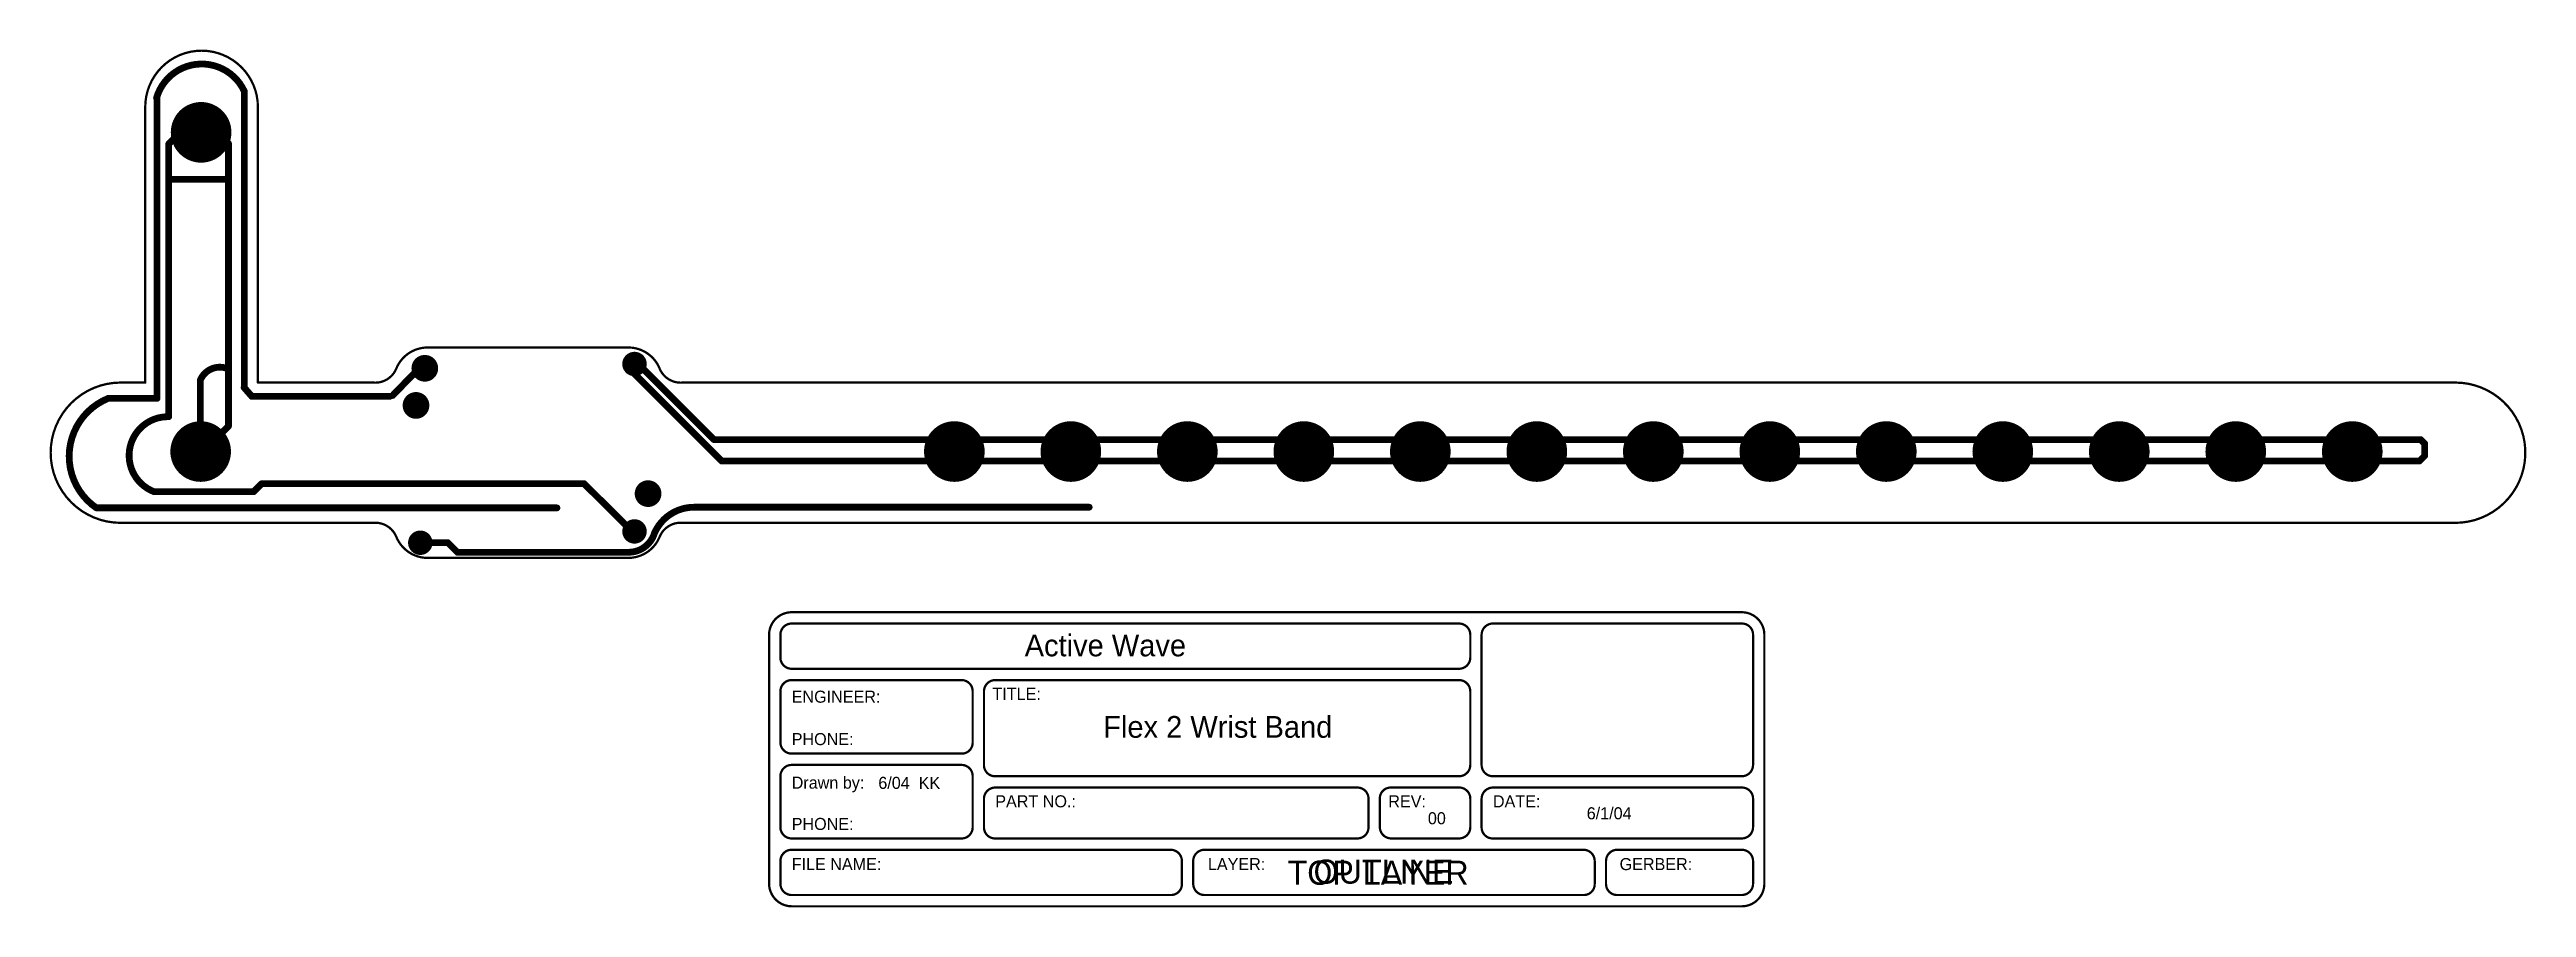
# Model space of a CAD drawing. Extents: x 2.2 to 13.1, y 2.8 to 6.6.
import ezdxf

# ---------------------------------------------------------------- set-up
doc = ezdxf.new("R2010")
doc.units = 0
for name, color, linetype in [('BOTTOMSOLDER', 6, 'CONTINUOUS'), ('MECHANICAL4', 56, 'CONTINUOUS'), ('MULTILAYER', 9, 'CONTINUOUS'), ('TOPLAYER', 1, 'CONTINUOUS'), ('TOPPASTE', 8, 'CONTINUOUS'), ('TOPSOLDER', 216, 'CONTINUOUS')]:
    doc.layers.add(name, color=color, linetype=linetype)

msp = doc.modelspace()

# ---------------------------------------------------------------- linework, layer by layer
at = {"layer": 'BOTTOMSOLDER'}
for points, const_width in [([(2.755, 6.191, 1), (2.889, 6.191, 1)], 0.134), ([(3.7425, 4.984, 1), (3.8015, 4.984, 1)], 0.059), ([(2.753, 4.78, 1), (2.887, 4.78, 1)], 0.134), ([(6.085, 4.78, 1), (6.219, 4.78, 1)], 0.134), ([(6.6, 4.78, 1), (6.734, 4.78, 1)], 0.134), ([(7.115, 4.78, 1), (7.249, 4.78, 1)], 0.134), ([(7.63, 4.78, 1), (7.764, 4.78, 1)], 0.134), ([(8.145, 4.78, 1), (8.279, 4.78, 1)], 0.134), ([(8.66, 4.78, 1), (8.794, 4.78, 1)], 0.134), ([(9.175, 4.78, 1), (9.309, 4.78, 1)], 0.134), ([(9.69, 4.78, 1), (9.824, 4.78, 1)], 0.134), ([(10.205, 4.78, 1), (10.339, 4.78, 1)], 0.134), ([(10.72, 4.78, 1), (10.854, 4.78, 1)], 0.134), ([(11.235, 4.78, 1), (11.369, 4.78, 1)], 0.134), ([(11.75, 4.78, 1), (11.884, 4.78, 1)], 0.134), ([(12.265, 4.78, 1), (12.399, 4.78, 1)], 0.134), ([(4.7685, 4.594, 1), (4.8275, 4.594, 1)], 0.059)]:
    msp.add_lwpolyline(points, format="xyb", close=True, dxfattribs=dict(at, const_width=const_width))
at = {"layer": 'MECHANICAL4', "const_width": 0.01}
for points in [[(5.33292, 3.969823, -0.414214), (5.43292, 4.069823)], [(9.63292, 4.069823, -0.414214), (9.73292, 3.969823)], [(5.38292, 3.969823, -0.414214), (5.43292, 4.019823)], [(8.38292, 4.019823, -0.414214), (8.43292, 3.969823)], [(8.48292, 3.969823, -0.414214), (8.53292, 4.019823)], [(9.63221, 4.019793, -0.424475), (9.68292, 3.970823)], [(5.43292, 3.819823, -0.414214), (5.38292, 3.869823)], [(8.43292, 3.869823, -0.414214), (8.38292, 3.819823)], [(5.38292, 3.719823, -0.414214), (5.43292, 3.769823)], [(6.18392, 3.769823, -0.414214), (6.23292, 3.720823)], [(6.282919, 3.719823, -0.414214), (6.332919, 3.769823)], [(8.38292, 3.769823, -0.414214), (8.43292, 3.719823)], [(5.43292, 3.444823, -0.414214), (5.38292, 3.494823)], [(5.38292, 3.344823, -0.414214), (5.43292, 3.394823)], [(6.18221, 3.394793, -0.424475), (6.23292, 3.345823)], [(6.23292, 3.492823, -0.414214), (6.18492, 3.444823)], [(6.33192, 3.344823, -0.414214), (6.28292, 3.393823)], [(8.43293, 3.394823, -0.409111), (8.383793, 3.344821)], [(8.53292, 3.344823, -0.414214), (8.48292, 3.394823)], [(9.68292, 3.394823, -0.414214), (9.63292, 3.344823)], [(6.28292, 3.244823, -0.414214), (6.33292, 3.294823)], [(7.93392, 3.294823, -0.414214), (7.98292, 3.245823)], [(8.032986, 3.244311, -0.429634), (8.08092, 3.294823)], [(8.38392, 3.294823, -0.414214), (8.43292, 3.245823)], [(8.48292, 3.244823, -0.414214), (8.53292, 3.294823)], [(9.63392, 3.294823, -0.414214), (9.68292, 3.245823)], [(5.432047, 3.069831, -0.409111), (5.38292, 3.119823)], [(6.23292, 3.118823, -0.414214), (6.18392, 3.069823)], [(6.33192, 3.069823, -0.414214), (6.28292, 3.118823)], [(7.982913, 3.119678, -0.419335), (7.93392, 3.069823)], [(8.08303, 3.069831, -0.409111), (8.03292, 3.120823)], [(8.43292, 3.119823, -0.414214), (8.38292, 3.069823)], [(8.532775, 3.069831, -0.419335), (8.48292, 3.118823)], [(9.68292, 3.119823, -0.414214), (9.63292, 3.069823)], [(5.38292, 2.969823, -0.414214), (5.43292, 3.019823)], [(7.10792, 3.019823, -0.414214), (7.15792, 2.969823)], [(7.20792, 2.969823, -0.414214), (7.25792, 3.019823)], [(8.93292, 3.019823, -0.414214), (8.98292, 2.969823)], [(9.03292, 2.969823, -0.414214), (9.08292, 3.019823)], [(9.63292, 3.019833, -0.409111), (9.682922, 2.970696)], [(5.432157, 2.769838, -0.409111), (5.33292, 2.870823)], [(5.432047, 2.819831, -0.409111), (5.38292, 2.869823)], [(7.157901, 2.869499, -0.429634), (7.109082, 2.81982)], [(7.257047, 2.819831, -0.409111), (7.20792, 2.869823)], [(8.982901, 2.869499, -0.429634), (8.934082, 2.81982)], [(9.082775, 2.819831, -0.419335), (9.03292, 2.868823)], [(9.73292, 2.869823, -0.414214), (9.63292, 2.769823)], [(9.68292, 2.869823, -0.414214), (9.63292, 2.819823)]]:
    msp.add_lwpolyline(points, format="xyb", dxfattribs=at)
for points in [[(5.43292, 4.069823), (9.63292, 4.069823)], [(5.33292, 2.869823), (5.33292, 3.969823)], [(5.38292, 3.869823), (5.38292, 3.969823)], [(5.43292, 4.019823), (8.38292, 4.019823)], [(8.43292, 3.869823), (8.43292, 3.969823)], [(8.48292, 3.394823), (8.48292, 3.969823)], [(8.53292, 4.019823), (9.63292, 4.019823)], [(9.68292, 3.394823), (9.68292, 3.969823)], [(9.73292, 2.869823), (9.73292, 3.969823)], [(5.38292, 3.494823), (5.38292, 3.719823)], [(5.43292, 3.819823), (8.38292, 3.819823)], [(5.43292, 3.769823), (6.18292, 3.769823)], [(6.23292, 3.494823), (6.23292, 3.719823)], [(6.28292, 3.394823), (6.28292, 3.719823)], [(6.33292, 3.769823), (8.38292, 3.769823)], [(8.43292, 3.394823), (8.43292, 3.719823)], [(5.43292, 3.444823), (6.18292, 3.444823)], [(5.43292, 3.394823), (6.18292, 3.394823)], [(5.38292, 3.119823), (5.38292, 3.344823)], [(6.23292, 3.119823), (6.23292, 3.344823)], [(6.33292, 3.344823), (8.38292, 3.344823)], [(6.33292, 3.294823), (7.93292, 3.294823)], [(8.08292, 3.294823), (8.38292, 3.294823)], [(8.53292, 3.344823), (9.63292, 3.344823)], [(8.53292, 3.294823), (9.63292, 3.294823)], [(6.28292, 3.119823), (6.28292, 3.244823)], [(7.98292, 3.119823), (7.98292, 3.244823)], [(8.03292, 3.119823), (8.03292, 3.244823)], [(8.43292, 3.119823), (8.43292, 3.244823)], [(8.48292, 3.119823), (8.48292, 3.244823)], [(9.68292, 3.119823), (9.68292, 3.245823)], [(5.43292, 3.069823), (6.18292, 3.069823)], [(6.33292, 3.069823), (7.93292, 3.069823)], [(8.08292, 3.069823), (8.38292, 3.069823)], [(8.53292, 3.069823), (9.63292, 3.069823)], [(5.38292, 2.869823), (5.38292, 2.969823)], [(5.43292, 3.019823), (7.10792, 3.019823)], [(7.15792, 2.869823), (7.15792, 2.969823)], [(7.20792, 2.869823), (7.20792, 2.969823)], [(7.25792, 3.019823), (8.93292, 3.019823)], [(8.98292, 2.869823), (8.98292, 2.969823)], [(9.03292, 2.869823), (9.03292, 2.969823)], [(9.08292, 3.019823), (9.63292, 3.019823)], [(9.68292, 2.869823), (9.68292, 2.969823)], [(5.43292, 2.819823), (7.10792, 2.819823)], [(5.43292, 2.769823), (9.63292, 2.769823)], [(7.25792, 2.819823), (8.93292, 2.819823)], [(9.08292, 2.819823), (9.63292, 2.819823)]]:
    msp.add_lwpolyline(points, dxfattribs=at)
at = {"layer": 'MECHANICAL4', "const_width": 0.005}
for points in [[(5.43042, 4.069823, 1), (5.43542, 4.069823, 1)], [(5.43042, 4.069823, 1), (5.43542, 4.069823, 1)], [(9.63042, 4.069823, 1), (9.63542, 4.069823, 1)], [(9.63042, 4.069823, 1), (9.63542, 4.069823, 1)], [(5.33042, 3.969823, 1), (5.33542, 3.969823, 1)], [(5.33042, 3.969823, 1), (5.33542, 3.969823, 1)], [(5.38042, 3.969823, 1), (5.38542, 3.969823, 1)], [(5.38042, 3.969823, 1), (5.38542, 3.969823, 1)], [(5.43042, 4.019823, 1), (5.43542, 4.019823, 1)], [(5.43042, 4.019823, 1), (5.43542, 4.019823, 1)], [(8.38042, 4.019823, 1), (8.38542, 4.019823, 1)], [(8.38042, 4.019823, 1), (8.38542, 4.019823, 1)], [(8.43042, 3.969823, 1), (8.43542, 3.969823, 1)], [(8.43042, 3.969823, 1), (8.43542, 3.969823, 1)], [(8.48042, 3.969823, 1), (8.48542, 3.969823, 1)], [(8.48042, 3.969823, 1), (8.48542, 3.969823, 1)], [(8.53042, 4.019823, 1), (8.53542, 4.019823, 1)], [(8.53042, 4.019823, 1), (8.53542, 4.019823, 1)], [(9.62971, 4.019793, 1), (9.63471, 4.019793, 1)], [(9.63042, 4.019823, 1), (9.63542, 4.019823, 1)], [(9.68042, 3.970823, 1), (9.68542, 3.970823, 1)], [(9.68042, 3.969823, 1), (9.68542, 3.969823, 1)], [(9.73042, 3.969823, 1), (9.73542, 3.969823, 1)], [(9.73042, 3.969823, 1), (9.73542, 3.969823, 1)], [(5.38042, 3.869823, 1), (5.38542, 3.869823, 1)], [(5.38042, 3.869823, 1), (5.38542, 3.869823, 1)], [(8.43042, 3.869823, 1), (8.43542, 3.869823, 1)], [(8.43042, 3.869823, 1), (8.43542, 3.869823, 1)], [(5.38042, 3.719823, 1), (5.38542, 3.719823, 1)], [(5.38042, 3.719823, 1), (5.38542, 3.719823, 1)], [(5.43042, 3.819823, 1), (5.43542, 3.819823, 1)], [(5.43042, 3.819823, 1), (5.43542, 3.819823, 1)], [(5.43042, 3.769823, 1), (5.43542, 3.769823, 1)], [(5.43042, 3.769823, 1), (5.43542, 3.769823, 1)], [(6.18042, 3.769823, 1), (6.18542, 3.769823, 1)], [(6.18142, 3.769823, 1), (6.18642, 3.769823, 1)], [(6.23042, 3.720823, 1), (6.23542, 3.720823, 1)], [(6.23042, 3.719823, 1), (6.23542, 3.719823, 1)], [(6.280419, 3.719823, 1), (6.285419, 3.719823, 1)], [(6.28042, 3.719823, 1), (6.28542, 3.719823, 1)], [(6.330419, 3.769823, 1), (6.335419, 3.769823, 1)], [(6.33042, 3.769823, 1), (6.33542, 3.769823, 1)], [(8.38042, 3.819823, 1), (8.38542, 3.819823, 1)], [(8.38042, 3.819823, 1), (8.38542, 3.819823, 1)], [(8.38042, 3.769823, 1), (8.38542, 3.769823, 1)], [(8.38042, 3.769823, 1), (8.38542, 3.769823, 1)], [(8.43042, 3.719823, 1), (8.43542, 3.719823, 1)], [(8.43042, 3.719823, 1), (8.43542, 3.719823, 1)], [(5.38042, 3.494823, 1), (5.38542, 3.494823, 1)], [(5.38042, 3.494823, 1), (5.38542, 3.494823, 1)], [(5.43042, 3.444823, 1), (5.43542, 3.444823, 1)], [(5.43042, 3.444823, 1), (5.43542, 3.444823, 1)], [(5.43042, 3.394823, 1), (5.43542, 3.394823, 1)], [(5.43042, 3.394823, 1), (5.43542, 3.394823, 1)], [(6.17971, 3.394793, 1), (6.18471, 3.394793, 1)], [(6.18042, 3.444823, 1), (6.18542, 3.444823, 1)], [(6.18042, 3.394823, 1), (6.18542, 3.394823, 1)], [(6.18242, 3.444823, 1), (6.18742, 3.444823, 1)], [(6.23042, 3.494823, 1), (6.23542, 3.494823, 1)], [(6.23042, 3.492823, 1), (6.23542, 3.492823, 1)], [(6.28042, 3.394823, 1), (6.28542, 3.394823, 1)], [(6.28042, 3.393823, 1), (6.28542, 3.393823, 1)], [(8.43042, 3.394823, 1), (8.43542, 3.394823, 1)], [(8.43043, 3.394823, 1), (8.43543, 3.394823, 1)], [(8.48042, 3.394823, 1), (8.48542, 3.394823, 1)], [(8.48042, 3.394823, 1), (8.48542, 3.394823, 1)], [(9.68042, 3.394823, 1), (9.68542, 3.394823, 1)], [(9.68042, 3.394823, 1), (9.68542, 3.394823, 1)], [(5.38042, 3.344823, 1), (5.38542, 3.344823, 1)], [(5.38042, 3.344823, 1), (5.38542, 3.344823, 1)], [(6.23042, 3.345823, 1), (6.23542, 3.345823, 1)], [(6.23042, 3.344823, 1), (6.23542, 3.344823, 1)], [(6.32942, 3.344823, 1), (6.33442, 3.344823, 1)], [(6.33042, 3.344823, 1), (6.33542, 3.344823, 1)], [(6.33042, 3.294823, 1), (6.33542, 3.294823, 1)], [(6.33042, 3.294823, 1), (6.33542, 3.294823, 1)], [(7.93042, 3.294823, 1), (7.93542, 3.294823, 1)], [(7.93142, 3.294823, 1), (7.93642, 3.294823, 1)], [(8.07842, 3.294823, 1), (8.08342, 3.294823, 1)], [(8.08042, 3.294823, 1), (8.08542, 3.294823, 1)], [(8.38042, 3.344823, 1), (8.38542, 3.344823, 1)], [(8.38042, 3.294823, 1), (8.38542, 3.294823, 1)], [(8.381293, 3.344821, 1), (8.386293, 3.344821, 1)], [(8.38142, 3.294823, 1), (8.38642, 3.294823, 1)], [(8.53042, 3.344823, 1), (8.53542, 3.344823, 1)], [(8.53042, 3.344823, 1), (8.53542, 3.344823, 1)], [(8.53042, 3.294823, 1), (8.53542, 3.294823, 1)], [(8.53042, 3.294823, 1), (8.53542, 3.294823, 1)], [(9.63042, 3.344823, 1), (9.63542, 3.344823, 1)], [(9.63042, 3.344823, 1), (9.63542, 3.344823, 1)], [(9.63042, 3.294823, 1), (9.63542, 3.294823, 1)], [(9.63142, 3.294823, 1), (9.63642, 3.294823, 1)], [(6.28042, 3.244823, 1), (6.28542, 3.244823, 1)], [(6.28042, 3.244823, 1), (6.28542, 3.244823, 1)], [(7.98042, 3.245823, 1), (7.98542, 3.245823, 1)], [(7.98042, 3.244823, 1), (7.98542, 3.244823, 1)], [(8.03042, 3.244823, 1), (8.03542, 3.244823, 1)], [(8.030486, 3.244311, 1), (8.035486, 3.244311, 1)], [(8.43042, 3.245823, 1), (8.43542, 3.245823, 1)], [(8.43042, 3.244823, 1), (8.43542, 3.244823, 1)], [(8.48042, 3.244823, 1), (8.48542, 3.244823, 1)], [(8.48042, 3.244823, 1), (8.48542, 3.244823, 1)], [(9.68042, 3.245823, 1), (9.68542, 3.245823, 1)], [(9.68042, 3.245823, 1), (9.68542, 3.245823, 1)], [(5.38042, 3.119823, 1), (5.38542, 3.119823, 1)], [(5.38042, 3.119823, 1), (5.38542, 3.119823, 1)], [(5.429547, 3.069831, 1), (5.434547, 3.069831, 1)], [(5.43042, 3.069823, 1), (5.43542, 3.069823, 1)], [(6.18042, 3.069823, 1), (6.18542, 3.069823, 1)], [(6.18142, 3.069823, 1), (6.18642, 3.069823, 1)], [(6.23042, 3.119823, 1), (6.23542, 3.119823, 1)], [(6.23042, 3.118823, 1), (6.23542, 3.118823, 1)], [(6.28042, 3.119823, 1), (6.28542, 3.119823, 1)], [(6.28042, 3.118823, 1), (6.28542, 3.118823, 1)], [(6.32942, 3.069823, 1), (6.33442, 3.069823, 1)], [(6.33042, 3.069823, 1), (6.33542, 3.069823, 1)], [(7.93042, 3.069823, 1), (7.93542, 3.069823, 1)], [(7.93142, 3.069823, 1), (7.93642, 3.069823, 1)], [(7.980412, 3.119678, 1), (7.985412, 3.119678, 1)], [(7.98042, 3.119823, 1), (7.98542, 3.119823, 1)], [(8.03042, 3.120823, 1), (8.03542, 3.120823, 1)], [(8.03042, 3.119823, 1), (8.03542, 3.119823, 1)], [(8.08042, 3.069823, 1), (8.08542, 3.069823, 1)], [(8.08053, 3.069831, 1), (8.08553, 3.069831, 1)], [(8.38042, 3.069823, 1), (8.38542, 3.069823, 1)], [(8.38042, 3.069823, 1), (8.38542, 3.069823, 1)], [(8.43042, 3.119823, 1), (8.43542, 3.119823, 1)], [(8.43042, 3.119823, 1), (8.43542, 3.119823, 1)], [(8.48042, 3.119823, 1), (8.48542, 3.119823, 1)], [(8.48042, 3.118823, 1), (8.48542, 3.118823, 1)], [(8.530275, 3.069831, 1), (8.535275, 3.069831, 1)], [(8.53042, 3.069823, 1), (8.53542, 3.069823, 1)], [(9.63042, 3.069823, 1), (9.63542, 3.069823, 1)], [(9.63042, 3.069823, 1), (9.63542, 3.069823, 1)], [(9.68042, 3.119823, 1), (9.68542, 3.119823, 1)], [(9.68042, 3.119823, 1), (9.68542, 3.119823, 1)], [(5.38042, 2.969823, 1), (5.38542, 2.969823, 1)], [(5.38042, 2.969823, 1), (5.38542, 2.969823, 1)], [(5.43042, 3.019823, 1), (5.43542, 3.019823, 1)], [(5.43042, 3.019823, 1), (5.43542, 3.019823, 1)], [(7.10542, 3.019823, 1), (7.11042, 3.019823, 1)], [(7.10542, 3.019823, 1), (7.11042, 3.019823, 1)], [(7.15542, 2.969823, 1), (7.16042, 2.969823, 1)], [(7.15542, 2.969823, 1), (7.16042, 2.969823, 1)], [(7.20542, 2.969823, 1), (7.21042, 2.969823, 1)], [(7.20542, 2.969823, 1), (7.21042, 2.969823, 1)], [(7.25542, 3.019823, 1), (7.26042, 3.019823, 1)], [(7.25542, 3.019823, 1), (7.26042, 3.019823, 1)], [(8.93042, 3.019823, 1), (8.93542, 3.019823, 1)], [(8.93042, 3.019823, 1), (8.93542, 3.019823, 1)], [(8.98042, 2.969823, 1), (8.98542, 2.969823, 1)], [(8.98042, 2.969823, 1), (8.98542, 2.969823, 1)], [(9.03042, 2.969823, 1), (9.03542, 2.969823, 1)], [(9.03042, 2.969823, 1), (9.03542, 2.969823, 1)], [(9.08042, 3.019823, 1), (9.08542, 3.019823, 1)], [(9.08042, 3.019823, 1), (9.08542, 3.019823, 1)], [(9.63042, 3.019833, 1), (9.63542, 3.019833, 1)], [(9.63042, 3.019823, 1), (9.63542, 3.019823, 1)], [(9.68042, 2.969823, 1), (9.68542, 2.969823, 1)], [(9.680422, 2.970696, 1), (9.685422, 2.970696, 1)], [(5.33042, 2.870823, 1), (5.33542, 2.870823, 1)], [(5.33042, 2.869823, 1), (5.33542, 2.869823, 1)], [(5.38042, 2.869823, 1), (5.38542, 2.869823, 1)], [(5.38042, 2.869823, 1), (5.38542, 2.869823, 1)], [(7.155401, 2.869499, 1), (7.160401, 2.869499, 1)], [(7.15542, 2.869823, 1), (7.16042, 2.869823, 1)], [(7.20542, 2.869823, 1), (7.21042, 2.869823, 1)], [(7.20542, 2.869823, 1), (7.21042, 2.869823, 1)], [(8.980401, 2.869499, 1), (8.985401, 2.869499, 1)], [(8.98042, 2.869823, 1), (8.98542, 2.869823, 1)], [(9.03042, 2.869823, 1), (9.03542, 2.869823, 1)], [(9.03042, 2.868823, 1), (9.03542, 2.868823, 1)], [(9.68042, 2.869823, 1), (9.68542, 2.869823, 1)], [(9.68042, 2.869823, 1), (9.68542, 2.869823, 1)], [(9.73042, 2.869823, 1), (9.73542, 2.869823, 1)], [(9.73042, 2.869823, 1), (9.73542, 2.869823, 1)], [(5.429547, 2.819831, 1), (5.434547, 2.819831, 1)], [(5.429657, 2.769838, 1), (5.434657, 2.769838, 1)], [(5.43042, 2.819823, 1), (5.43542, 2.819823, 1)], [(5.43042, 2.769823, 1), (5.43542, 2.769823, 1)], [(7.10542, 2.819823, 1), (7.11042, 2.819823, 1)], [(7.106582, 2.81982, 1), (7.111582, 2.81982, 1)], [(7.254547, 2.819831, 1), (7.259547, 2.819831, 1)], [(7.25542, 2.819823, 1), (7.26042, 2.819823, 1)], [(8.93042, 2.819823, 1), (8.93542, 2.819823, 1)], [(8.931582, 2.81982, 1), (8.936582, 2.81982, 1)], [(9.080275, 2.819831, 1), (9.085275, 2.819831, 1)], [(9.08042, 2.819823, 1), (9.08542, 2.819823, 1)], [(9.63042, 2.819823, 1), (9.63542, 2.819823, 1)], [(9.63042, 2.819823, 1), (9.63542, 2.819823, 1)], [(9.63042, 2.769823, 1), (9.63542, 2.769823, 1)], [(9.63042, 2.769823, 1), (9.63542, 2.769823, 1)]]:
    msp.add_lwpolyline(points, format="xyb", close=True, dxfattribs=at)
at = {"layer": 'MULTILAYER', "const_width": 0.01}
for points in [[(2.575, 6.303, -1), (3.073004, 6.303)], [(3.683838, 5.14422, -0.323709), (3.581999, 5.085036)], [(3.683837, 5.14422, -0.307858), (3.822, 5.24)], [(4.712, 5.24, -0.307858), (4.850163, 5.14422)], [(4.952, 5.085036, -0.323705), (4.850163, 5.14422)], [(2.467, 4.464892, -1), (2.467, 5.085036)], [(12.787, 5.085036, -1.000001), (12.787, 4.464892)], [(3.582, 4.464964, -0.323705), (3.683837, 4.40578)], [(3.822, 4.31, -0.307858), (3.683837, 4.40578)], [(4.850163, 4.40578, -0.307858), (4.712, 4.31)], [(4.850163, 4.40578, -0.323705), (4.952, 4.464964)]]:
    msp.add_lwpolyline(points, format="xyb", dxfattribs=at)
for points in [[(2.575, 5.17), (2.575, 6.303)], [(3.073004, 5.085036), (3.073004, 6.303)], [(2.575, 5.085036), (2.575, 5.17)], [(3.822, 5.24), (4.712, 5.24)], [(2.467, 5.085036), (2.572, 5.085036)], [(3.073004, 5.085036), (3.581999, 5.085036)], [(4.952, 5.085036), (5.827, 5.085036)], [(5.827, 5.085036), (12.787, 5.085036)], [(2.467, 4.464964), (3.582, 4.464964)], [(4.952, 4.464964), (12.787, 4.464964)], [(3.822, 4.31), (4.712, 4.31)]]:
    msp.add_lwpolyline(points, dxfattribs=at)
at = {"layer": 'MULTILAYER'}
for points, const_width in [([(2.5725, 6.303, 1), (2.5775, 6.303, 1)], 0.005), ([(2.5725, 6.303, 1), (2.5775, 6.303, 1)], 0.005), ([(2.757, 6.191, 1), (2.887, 6.191, 1)], 0.13), ([(3.070504, 6.303, 1), (3.075504, 6.303, 1)], 0.005), ([(3.070504, 6.303, 1), (3.075504, 6.303, 1)], 0.005), ([(2.5725, 5.17, 1), (2.5775, 5.17, 1)], 0.005), ([(2.5725, 5.17, 1), (2.5775, 5.17, 1)], 0.005), ([(3.681337, 5.14422, 1), (3.686337, 5.14422, 1)], 0.005), ([(3.681338, 5.14422, 1), (3.686338, 5.14422, 1)], 0.005), ([(3.8195, 5.24, 1), (3.8245, 5.24, 1)], 0.005), ([(3.8195, 5.24, 1), (3.8245, 5.24, 1)], 0.005), ([(4.7095, 5.24, 1), (4.7145, 5.24, 1)], 0.005), ([(4.7095, 5.24, 1), (4.7145, 5.24, 1)], 0.005), ([(4.847663, 5.14422, 1), (4.852663, 5.14422, 1)], 0.005), ([(4.847663, 5.14422, 1), (4.852663, 5.14422, 1)], 0.005), ([(2.4645, 5.085036, 1), (2.4695, 5.085036, 1)], 0.005), ([(2.4645, 5.085036, 1), (2.4695, 5.085036, 1)], 0.005), ([(2.5695, 5.085036, 1), (2.5745, 5.085036, 1)], 0.005), ([(2.5725, 5.085036, 1), (2.5775, 5.085036, 1)], 0.005), ([(3.070504, 5.085036, 1), (3.075504, 5.085036, 1)], 0.005), ([(3.070504, 5.085036, 1), (3.075504, 5.085036, 1)], 0.005), ([(3.579499, 5.085036, 1), (3.584499, 5.085036, 1)], 0.005), ([(3.579499, 5.085036, 1), (3.584499, 5.085036, 1)], 0.005), ([(3.7445, 4.984, 1), (3.7995, 4.984, 1)], 0.055), ([(4.9495, 5.085036, 1), (4.9545, 5.085036, 1)], 0.005), ([(4.9495, 5.085036, 1), (4.9545, 5.085036, 1)], 0.005), ([(5.8245, 5.085036, 1), (5.8295, 5.085036, 1)], 0.005), ([(5.8245, 5.085036, 1), (5.8295, 5.085036, 1)], 0.005), ([(12.7845, 5.085036, 1), (12.7895, 5.085036, 1)], 0.005), ([(12.7845, 5.085036, 1), (12.7895, 5.085036, 1)], 0.005), ([(2.755, 4.78, 1), (2.885, 4.78, 1)], 0.13), ([(6.087, 4.78, 1), (6.217, 4.78, 1)], 0.13), ([(6.602, 4.78, 1), (6.732, 4.78, 1)], 0.13), ([(7.117, 4.78, 1), (7.247, 4.78, 1)], 0.13), ([(7.632, 4.78, 1), (7.762, 4.78, 1)], 0.13), ([(8.147, 4.78, 1), (8.277, 4.78, 1)], 0.13), ([(8.662, 4.78, 1), (8.792, 4.78, 1)], 0.13), ([(9.177, 4.78, 1), (9.307, 4.78, 1)], 0.13), ([(9.692, 4.78, 1), (9.822, 4.78, 1)], 0.13), ([(10.207, 4.78, 1), (10.337, 4.78, 1)], 0.13), ([(10.722, 4.78, 1), (10.852, 4.78, 1)], 0.13), ([(11.237, 4.78, 1), (11.367, 4.78, 1)], 0.13), ([(11.752, 4.78, 1), (11.882, 4.78, 1)], 0.13), ([(12.267, 4.78, 1), (12.397, 4.78, 1)], 0.13), ([(4.7705, 4.594, 1), (4.8255, 4.594, 1)], 0.055), ([(2.4645, 4.464964, 1), (2.4695, 4.464964, 1)], 0.005), ([(2.4645, 4.464892, 1), (2.4695, 4.464892, 1)], 0.005), ([(3.5795, 4.464964, 1), (3.5845, 4.464964, 1)], 0.005), ([(3.5795, 4.464964, 1), (3.5845, 4.464964, 1)], 0.005), ([(3.681337, 4.40578, 1), (3.686337, 4.40578, 1)], 0.005), ([(3.681337, 4.40578, 1), (3.686337, 4.40578, 1)], 0.005), ([(4.847663, 4.40578, 1), (4.852663, 4.40578, 1)], 0.005), ([(4.847663, 4.40578, 1), (4.852663, 4.40578, 1)], 0.005), ([(4.9495, 4.464964, 1), (4.9545, 4.464964, 1)], 0.005), ([(4.9495, 4.464964, 1), (4.9545, 4.464964, 1)], 0.005), ([(12.7845, 4.464964, 1), (12.7895, 4.464964, 1)], 0.005), ([(12.7845, 4.464892, 1), (12.7895, 4.464892, 1)], 0.005), ([(3.8195, 4.31, 1), (3.8245, 4.31, 1)], 0.005), ([(3.8195, 4.31, 1), (3.8245, 4.31, 1)], 0.005), ([(4.7095, 4.31, 1), (4.7145, 4.31, 1)], 0.005), ([(4.7095, 4.31, 1), (4.7145, 4.31, 1)], 0.005)]:
    msp.add_lwpolyline(points, format="xyb", close=True, dxfattribs=dict(at, const_width=const_width))
at = {"layer": 'TOPLAYER', "const_width": 0.03}
for points in [[(2.625, 6.343, -0.694878), (3.013059, 6.372401)], [(2.819, 5.097, -0.414213), (2.943, 5.145)], [(2.359, 4.531, -0.598635), (2.411534, 5.015154)], [(2.61396, 4.602525, -0.841871), (2.679, 4.934)], [(4.826714, 4.420362, -0.29789), (5.002072, 4.534069)], [(4.826714, 4.420362, -0.319343), (4.717, 4.334964)]]:
    msp.add_lwpolyline(points, format="xyb", dxfattribs=at)
for points in [[(2.625, 6.343), (2.627, 6.343)], [(2.627, 5.015154), (2.627, 6.343)], [(3.013059, 5.064059), (3.013059, 6.372401)], [(2.679, 6.14), (2.681, 6.142)], [(2.679, 4.934), (2.679, 6.14)], [(2.681, 6.142), (2.728, 6.189)], [(2.728, 6.189), (2.895, 6.189)], [(2.896, 6.189), (2.943, 6.142)], [(2.943, 4.892), (2.943, 6.142)], [(2.683, 5.983), (2.933, 5.983)], [(4.738, 5.124), (4.738, 5.167)], [(4.738, 5.167), (4.755, 5.167)], [(4.738, 5.124), (4.738, 5.167)], [(4.738, 5.167), (4.755, 5.167)], [(4.755, 5.167), (5.089, 4.833)], [(2.819, 4.87), (2.819, 5.097)], [(3.012, 5.063), (3.013059, 5.064059)], [(3.012, 5.063), (3.046, 5.024)], [(3.046, 5.024), (3.656, 5.024)], [(3.669, 5.028), (3.767, 5.129)], [(3.669, 5.028), (3.767, 5.129)], [(4.738, 5.124), (4.762092, 5.099908)], [(4.762092, 5.099908), (5.124, 4.738)], [(2.411534, 5.015154), (2.627, 5.015154)], [(2.819, 4.781), (2.819, 4.87)], [(2.831, 4.78), (2.896, 4.845)], [(2.896, 4.845), (2.943, 4.892)], [(5.089, 4.833), (6.307, 4.833)], [(6.307, 4.833), (12.634, 4.833)], [(12.634, 4.833), (12.652, 4.815)], [(12.652, 4.78), (12.652, 4.815)], [(2.82, 4.78), (2.831, 4.78)], [(5.124, 4.738), (6.095, 4.738)], [(6.095, 4.738), (12.587, 4.738)], [(12.587, 4.738), (12.629, 4.738)], [(12.629, 4.738), (12.652, 4.761)], [(12.652, 4.761), (12.652, 4.78)], [(2.61396, 4.602525), (3.054525, 4.602525)], [(3.054525, 4.602525), (3.09, 4.638)], [(3.09, 4.638), (4.515, 4.638)], [(4.515, 4.638), (4.719, 4.436)], [(2.359, 4.531), (4.395, 4.531)], [(5.002072, 4.534069), (6.748, 4.534)], [(3.785557, 4.377407), (3.912557, 4.377407)], [(3.912557, 4.377407), (3.955, 4.334964)], [(3.955, 4.334964), (4.717, 4.334964)]]:
    msp.add_lwpolyline(points, dxfattribs=at)
at = {"layer": 'TOPLAYER'}
for points, const_width in [([(2.6175, 6.343, 1), (2.6325, 6.343, 1)], 0.015), ([(2.6175, 6.343, 1), (2.6325, 6.343, 1)], 0.015), ([(2.6195, 6.343, 1), (2.6345, 6.343, 1)], 0.015), ([(2.6195, 6.343, 1), (2.6345, 6.343, 1)], 0.015), ([(3.005559, 6.372401, 1), (3.020559, 6.372401, 1)], 0.015), ([(3.005559, 6.372401, 1), (3.020559, 6.372401, 1)], 0.015), ([(2.6715, 6.14, 1), (2.6865, 6.14, 1)], 0.015), ([(2.6715, 6.14, 1), (2.6865, 6.14, 1)], 0.015), ([(2.6735, 6.142, 1), (2.6885, 6.142, 1)], 0.015), ([(2.6735, 6.142, 1), (2.6885, 6.142, 1)], 0.015), ([(2.7205, 6.189, 1), (2.7355, 6.189, 1)], 0.015), ([(2.7205, 6.189, 1), (2.7355, 6.189, 1)], 0.015), ([(2.8875, 6.189, 1), (2.9025, 6.189, 1)], 0.015), ([(2.8885, 6.189, 1), (2.9035, 6.189, 1)], 0.015), ([(2.9355, 6.142, 1), (2.9505, 6.142, 1)], 0.015), ([(2.9355, 6.142, 1), (2.9505, 6.142, 1)], 0.015), ([(2.6755, 5.983, 1), (2.6905, 5.983, 1)], 0.015), ([(2.9255, 5.983, 1), (2.9405, 5.983, 1)], 0.015), ([(2.9355, 5.145, 1), (2.9505, 5.145, 1)], 0.015), ([(3.7835, 5.148, 1), (3.8385, 5.148, 1)], 0.055), ([(4.713, 5.167, 1), (4.763, 5.167, 1)], 0.05), ([(4.7305, 5.167, 1), (4.7455, 5.167, 1)], 0.015), ([(4.7305, 5.167, 1), (4.7455, 5.167, 1)], 0.015), ([(4.7305, 5.167, 1), (4.7455, 5.167, 1)], 0.015), ([(4.7305, 5.167, 1), (4.7455, 5.167, 1)], 0.015), ([(4.7475, 5.167, 1), (4.7625, 5.167, 1)], 0.015), ([(4.7475, 5.167, 1), (4.7625, 5.167, 1)], 0.015), ([(4.7475, 5.167, 1), (4.7625, 5.167, 1)], 0.015), ([(2.8115, 5.097, 1), (2.8265, 5.097, 1)], 0.015), ([(2.8115, 5.097, 1), (2.8265, 5.097, 1)], 0.015), ([(3.0045, 5.063, 1), (3.0195, 5.063, 1)], 0.015), ([(3.0045, 5.063, 1), (3.0195, 5.063, 1)], 0.015), ([(3.005559, 5.064059, 1), (3.020559, 5.064059, 1)], 0.015), ([(3.005559, 5.064059, 1), (3.020559, 5.064059, 1)], 0.015), ([(3.0385, 5.024, 1), (3.0535, 5.024, 1)], 0.015), ([(3.0385, 5.024, 1), (3.0535, 5.024, 1)], 0.015), ([(3.6485, 5.024, 1), (3.6635, 5.024, 1)], 0.015), ([(3.6615, 5.028, 1), (3.6765, 5.028, 1)], 0.015), ([(3.6615, 5.028, 1), (3.6765, 5.028, 1)], 0.015), ([(3.7595, 5.129, 1), (3.7745, 5.129, 1)], 0.015), ([(3.7595, 5.129, 1), (3.7745, 5.129, 1)], 0.015), ([(4.7305, 5.124, 1), (4.7455, 5.124, 1)], 0.015), ([(4.7305, 5.124, 1), (4.7455, 5.124, 1)], 0.015), ([(4.7305, 5.124, 1), (4.7455, 5.124, 1)], 0.015), ([(4.754592, 5.099908, 1), (4.769592, 5.099908, 1)], 0.015), ([(4.754592, 5.099908, 1), (4.769592, 5.099908, 1)], 0.015), ([(2.404034, 5.015154, 1), (2.419034, 5.015154, 1)], 0.015), ([(2.404034, 5.015154, 1), (2.419034, 5.015154, 1)], 0.015), ([(2.6195, 5.015154, 1), (2.6345, 5.015154, 1)], 0.015), ([(2.6195, 5.015154, 1), (2.6345, 5.015154, 1)], 0.015), ([(2.6715, 4.934, 1), (2.6865, 4.934, 1)], 0.015), ([(2.6715, 4.934, 1), (2.6865, 4.934, 1)], 0.015), ([(2.8115, 4.87, 1), (2.8265, 4.87, 1)], 0.015), ([(2.8115, 4.87, 1), (2.8265, 4.87, 1)], 0.015), ([(2.8885, 4.845, 1), (2.9035, 4.845, 1)], 0.015), ([(2.8885, 4.845, 1), (2.9035, 4.845, 1)], 0.015), ([(2.9355, 4.892, 1), (2.9505, 4.892, 1)], 0.015), ([(2.9355, 4.892, 1), (2.9505, 4.892, 1)], 0.015), ([(5.0815, 4.833, 1), (5.0965, 4.833, 1)], 0.015), ([(5.0815, 4.833, 1), (5.0965, 4.833, 1)], 0.015), ([(6.2995, 4.833, 1), (6.3145, 4.833, 1)], 0.015), ([(6.2995, 4.833, 1), (6.3145, 4.833, 1)], 0.015), ([(12.6265, 4.833, 1), (12.6415, 4.833, 1)], 0.015), ([(12.6265, 4.833, 1), (12.6415, 4.833, 1)], 0.015), ([(12.6445, 4.815, 1), (12.6595, 4.815, 1)], 0.015), ([(12.6445, 4.815, 1), (12.6595, 4.815, 1)], 0.015), ([(2.8115, 4.781, 1), (2.8265, 4.781, 1)], 0.015), ([(2.8125, 4.78, 1), (2.8275, 4.78, 1)], 0.015), ([(2.8235, 4.78, 1), (2.8385, 4.78, 1)], 0.015), ([(2.8235, 4.78, 1), (2.8385, 4.78, 1)], 0.015), ([(5.1165, 4.738, 1), (5.1315, 4.738, 1)], 0.015), ([(5.1165, 4.738, 1), (5.1315, 4.738, 1)], 0.015), ([(6.0875, 4.738, 1), (6.1025, 4.738, 1)], 0.015), ([(6.0875, 4.738, 1), (6.1025, 4.738, 1)], 0.015), ([(12.5795, 4.738, 1), (12.5945, 4.738, 1)], 0.015), ([(12.5795, 4.738, 1), (12.5945, 4.738, 1)], 0.015), ([(12.6215, 4.738, 1), (12.6365, 4.738, 1)], 0.015), ([(12.6215, 4.738, 1), (12.6365, 4.738, 1)], 0.015), ([(12.6445, 4.78, 1), (12.6595, 4.78, 1)], 0.015), ([(12.6445, 4.78, 1), (12.6595, 4.78, 1)], 0.015), ([(12.6445, 4.761, 1), (12.6595, 4.761, 1)], 0.015), ([(12.6445, 4.761, 1), (12.6595, 4.761, 1)], 0.015), ([(2.60646, 4.602525, 1), (2.62146, 4.602525, 1)], 0.015), ([(2.60646, 4.602525, 1), (2.62146, 4.602525, 1)], 0.015), ([(3.047025, 4.602525, 1), (3.062025, 4.602525, 1)], 0.015), ([(3.047025, 4.602525, 1), (3.062025, 4.602525, 1)], 0.015), ([(3.0825, 4.638, 1), (3.0975, 4.638, 1)], 0.015), ([(3.0825, 4.638, 1), (3.0975, 4.638, 1)], 0.015), ([(4.5075, 4.638, 1), (4.5225, 4.638, 1)], 0.015), ([(4.5075, 4.638, 1), (4.5225, 4.638, 1)], 0.015), ([(2.3515, 4.531, 1), (2.3665, 4.531, 1)], 0.015), ([(2.3515, 4.531, 1), (2.3665, 4.531, 1)], 0.015), ([(4.3875, 4.531, 1), (4.4025, 4.531, 1)], 0.015), ([(4.994572, 4.534069, 1), (5.009572, 4.534069, 1)], 0.015), ([(4.994572, 4.534069, 1), (5.009572, 4.534069, 1)], 0.015), ([(6.7405, 4.534, 1), (6.7555, 4.534, 1)], 0.015), ([(3.766, 4.377, 1), (3.816, 4.377, 1)], 0.05), ([(3.778057, 4.377407, 1), (3.793057, 4.377407, 1)], 0.015), ([(3.905057, 4.377407, 1), (3.920057, 4.377407, 1)], 0.015), ([(3.905057, 4.377407, 1), (3.920057, 4.377407, 1)], 0.015), ([(4.713, 4.427, 1), (4.763, 4.427, 1)], 0.05), ([(4.7115, 4.436, 1), (4.7265, 4.436, 1)], 0.015), ([(4.819214, 4.420362, 1), (4.834214, 4.420362, 1)], 0.015), ([(4.819214, 4.420362, 1), (4.834214, 4.420362, 1)], 0.015), ([(3.9475, 4.334964, 1), (3.9625, 4.334964, 1)], 0.015), ([(3.9475, 4.334964, 1), (3.9625, 4.334964, 1)], 0.015), ([(4.7095, 4.334964, 1), (4.7245, 4.334964, 1)], 0.015), ([(4.7095, 4.334964, 1), (4.7245, 4.334964, 1)], 0.015)]:
    msp.add_lwpolyline(points, format="xyb", close=True, dxfattribs=dict(at, const_width=const_width))
at = {"layer": 'TOPPASTE'}
for points, const_width in [([(3.7835, 5.148, 1), (3.8385, 5.148, 1)], 0.055), ([(4.713, 5.167, 1), (4.763, 5.167, 1)], 0.05), ([(3.766, 4.377, 1), (3.816, 4.377, 1)], 0.05), ([(4.713, 4.427, 1), (4.763, 4.427, 1)], 0.05)]:
    msp.add_lwpolyline(points, format="xyb", close=True, dxfattribs=dict(at, const_width=const_width))
at = {"layer": 'TOPSOLDER'}
for points, const_width in [([(2.755, 6.191, 1), (2.889, 6.191, 1)], 0.134), ([(3.7815, 5.148, 1), (3.8405, 5.148, 1)], 0.059), ([(4.711, 5.167, 1), (4.765, 5.167, 1)], 0.054), ([(3.7425, 4.984, 1), (3.8015, 4.984, 1)], 0.059), ([(2.753, 4.78, 1), (2.887, 4.78, 1)], 0.134), ([(6.085, 4.78, 1), (6.219, 4.78, 1)], 0.134), ([(6.6, 4.78, 1), (6.734, 4.78, 1)], 0.134), ([(7.115, 4.78, 1), (7.249, 4.78, 1)], 0.134), ([(7.63, 4.78, 1), (7.764, 4.78, 1)], 0.134), ([(8.145, 4.78, 1), (8.279, 4.78, 1)], 0.134), ([(8.66, 4.78, 1), (8.794, 4.78, 1)], 0.134), ([(9.175, 4.78, 1), (9.309, 4.78, 1)], 0.134), ([(9.69, 4.78, 1), (9.824, 4.78, 1)], 0.134), ([(10.205, 4.78, 1), (10.339, 4.78, 1)], 0.134), ([(10.72, 4.78, 1), (10.854, 4.78, 1)], 0.134), ([(11.235, 4.78, 1), (11.369, 4.78, 1)], 0.134), ([(11.75, 4.78, 1), (11.884, 4.78, 1)], 0.134), ([(12.265, 4.78, 1), (12.399, 4.78, 1)], 0.134), ([(4.7685, 4.594, 1), (4.8275, 4.594, 1)], 0.059), ([(3.764, 4.377, 1), (3.818, 4.377, 1)], 0.054), ([(4.711, 4.427, 1), (4.765, 4.427, 1)], 0.054)]:
    msp.add_lwpolyline(points, format="xyb", close=True, dxfattribs=dict(at, const_width=const_width))

# ---------------------------------------------------------------- texts
at = {"layer": 'MECHANICAL4'}
for s, height, p in [('Active Wave', 0.096, (6.462919, 3.874823)), ('ENGINEER:', 0.053334, (5.43292, 3.669823)), ('TITLE:', 0.053334, (6.32042, 3.682323)), ('Flex 2 Wrist Band', 0.096, (6.81, 3.515)), ('PHONE: ', 0.053334, (5.43292, 3.482323)), ('Drawn by:', 0.053334, (5.43292, 3.289823)), ('6/04  KK', 0.053334, (5.815885, 3.288767)), ('PART NO.:', 0.053334, (6.33292, 3.207323)), ('REV:', 0.053334, (8.07042, 3.207323)), ('00', 0.053334, (8.245419, 3.132323)), ('DATE:', 0.053334, (8.53292, 3.207323)), ('6/1/04', 0.053334, (8.947691, 3.154364)), ('PHONE: ', 0.053334, (5.43292, 3.107323)), ('FILE NAME:', 0.053334, (5.43292, 2.929823)), ('LAYER:', 0.053334, (7.27292, 2.929823)), ('GERBER:', 0.053334, (9.09292, 2.929823))]:
    msp.add_text(s, height=height, dxfattribs=at).set_placement(p)
at = {"layer": 'MULTILAYER'}
msp.add_text('OUTLINE', height=0.106666, dxfattribs=at).set_placement((7.74, 2.87))
at = {"layer": 'TOPLAYER'}
msp.add_text('TOP LAYER', height=0.106666, dxfattribs=at).set_placement((7.625, 2.865))

doc.saveas('drawing.dxf')
